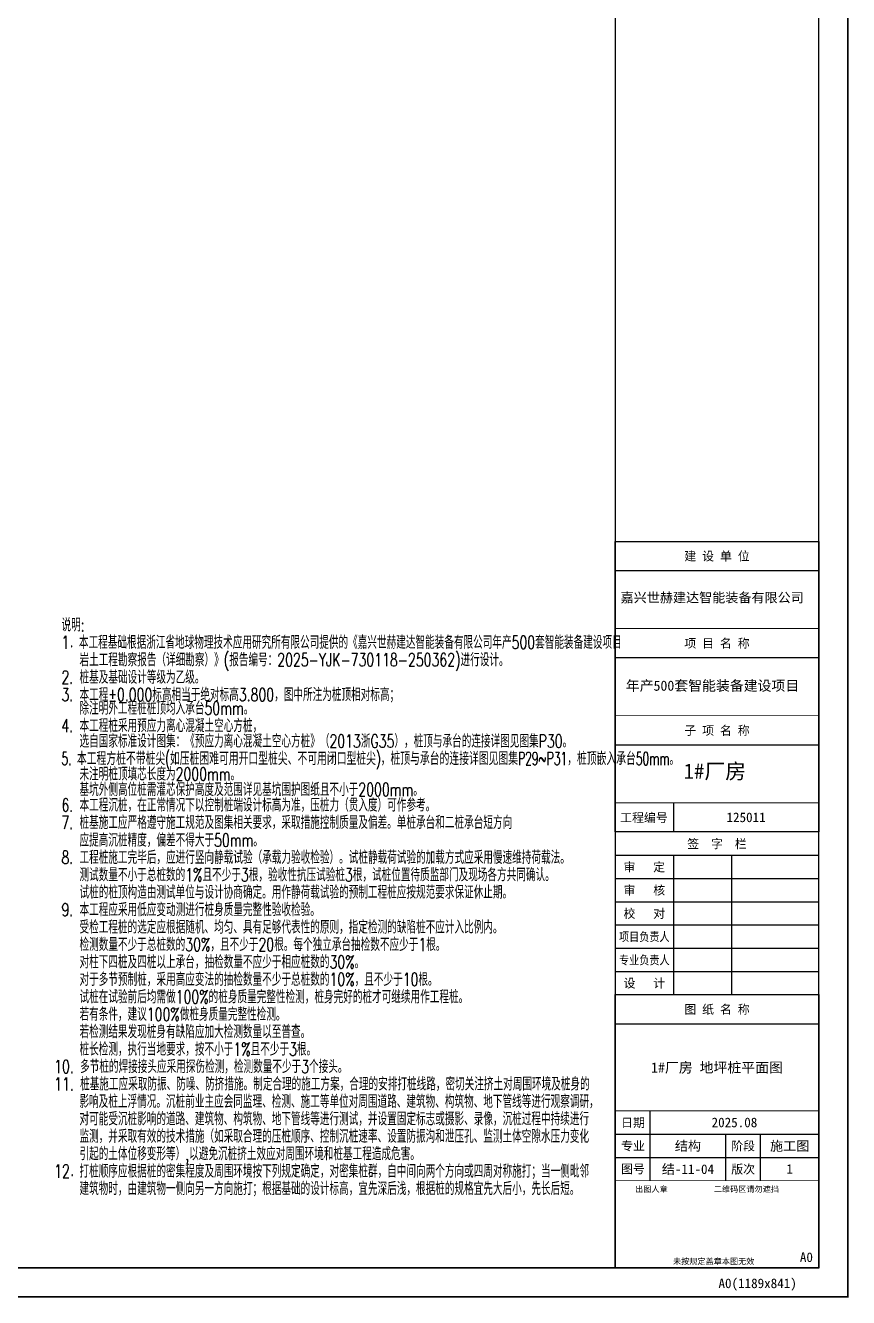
# Model space of a CAD drawing. Extents: x -1201378 to 2367219, y -619313 to 244905.
# Drawn here: x -375251 to -332781, y 118680 to 184352 of the extents above; entities that cross this region are included whole.
import ezdxf
from ezdxf.enums import TextEntityAlignment as Align

# ---------------------------------------------------------------- set-up
doc = ezdxf.new("R2010")
doc.units = 0
doc.header["$LTSCALE"] = 1000
doc.layers.get('0').update_dxf_attribs({"linetype": 'CONTINUOUS'})
doc.layers.get('Defpoints').update_dxf_attribs({"linetype": 'CONTINUOUS'})
for name, color, linetype in [('0-cxFrame', 155, 'CONTINUOUS'), ('S-SS', 111, 'CONTINUOUS'), ('建-文字', 7, 'CONTINUOUS')]:
    doc.layers.add(name, color=color, linetype=linetype)
doc.layers.add('0-cxText', color=131, linetype='CONTINUOUS', lineweight=25)
doc.styles.add('cx_biaoti', font='')
doc.styles.add('cx_tuming', font='simhei.ttf')
doc.styles.add('cx_tuqian1', font='')
doc.styles.add('SS1', font='tj-romans1.shx', dxfattribs={"width": 0.7, "bigfont": 'tj-hztxt1.shx'})
doc.styles.add('黑体', font='simhei.ttf', dxfattribs={"width": 0.8})
doc.styles.get('cx_biaoti').set_extended_font_data('SimSun')
doc.styles.get('cx_tuqian1').set_extended_font_data('SimSun')

# ---------------------------------------------------------------- blocks, each defined once
blk = doc.blocks.new('zjcx_lan_qianzi(Dragon)')
for p, q in [((-7000, 4800), (0, 4800)), ((-5000, 4800), (-5000, 0)), ((-3000, 4800), (-3000, 0)), ((-7000, 4000), (0, 4000)), ((-7000, 3200), (0, 3200)), ((-7000, 2400), (0, 2400)), ((-7000, 1600), (0, 1600)), ((-7000, 800), (0, 800))]:
    blk.add_line(p, q)
at = {"const_width": 30}
blk.add_lwpolyline([(-7000, 5600), (0, 5600)], dxfattribs=at)
blk.add_lwpolyline([(-7000, 5600), (0, 5600), (0, 0), (-7000, 0)], close=True, dxfattribs=at)
at = {"style": 'cx_biaoti'}
for s, p in [('签  字  栏', (-3500, 5200)), ('审   定', (-6000, 4400)), ('审   核', (-6000, 3600)), ('校   对', (-6000, 2800)), ('设   计', (-6000, 400))]:
    blk.add_text(s, height=300, dxfattribs=at).set_placement(p, align=Align.MIDDLE)
at = {"style": 'cx_biaoti', "width": 0.85}
for s, p in [('项目负责人', (-6000, 2000)), ('专业负责人', (-6000, 1200))]:
    blk.add_text(s, height=300, dxfattribs=at).set_placement(p, align=Align.MIDDLE)
blk = doc.blocks.new('T-签字(Dragon)')
at = {"layer": '0-cxFrame'}
blk.add_blockref('zjcx_lan_qianzi(Dragon)', (0, 0), dxfattribs=at)
blk = doc.blocks.new('zjcx_lan_tuming(Dragon)')
for p, q in [((-7000, 8400), (0, 8400)), ((-5800, 3000), (-5800, 5400)), ((-7000, 4600), (0, 4600)), ((-3200, 3000), (-3200, 4600)), ((-2000, 3000), (-2000, 4600)), ((-7000, 3800), (0, 3800))]:
    blk.add_line(p, q)
at = {"const_width": 30}
for points in [[(-7000, 9400), (0, 9400)], [(-7000, 5400), (0, 5400)], [(-7000, 3000), (0, 3000)], [(-7000, 0), (0, 0)]]:
    blk.add_lwpolyline(points, dxfattribs=at)
blk.add_lwpolyline([(-7000, 9400), (0, 9400), (0, 0), (-7000, 0)], close=True)
at = {"style": 'cx_biaoti'}
for s, p in [('图 纸 名 称', (-3500, 8900)), ('日期', (-6388, 5000)), ('专业', (-6388, 4200)), ('阶段', (-2600, 4200)), ('图号', (-6388, 3400)), ('版次', (-2600, 3400))]:
    blk.add_text(s, height=300, dxfattribs=at).set_placement(p, align=Align.MIDDLE)
for s, p in [('出图人章', (-6316, 2607)), ('二维码区请勿遮挡', (-3609, 2607)), ('未按规定盖章本图无效', (-5013, 120))]:
    blk.add_text(s, height=200, dxfattribs=at).set_placement(p)
blk = doc.blocks.new('T-图签(Dragon)')
blk.add_blockref('zjcx_lan_tuming(Dragon)', (0, 0))
at = {"color": 3, "style": 'cx_biaoti'}
for s, p in [('2025.08', (-2900, 5000)), ('施工图', (-1000, 4200))]:
    blk.add_text(s, height=330, dxfattribs=at).set_placement(p, align=Align.MIDDLE)
blk = doc.blocks.new('zjcx_lan_xiangmu(Dragon)')
for p, q in [((-7000, 9000), (0, 9000)), ((-7000, 6000), (0, 6000)), ((-7000, 3000), (0, 3000)), ((-5000, 1000), (-5000, 0))]:
    blk.add_line(p, q)
at = {"const_width": 30}
for points in [[(-7000, 10000), (0, 10000)], [(-7000, 7000), (0, 7000)], [(-7000, 7000), (0, 7000)], [(-7000, 4000), (0, 4000)], [(-7000, 4000), (0, 4000)], [(-7000, 1000), (0, 1000)], [(-7000, 0), (0, 0)]]:
    blk.add_lwpolyline(points, dxfattribs=at)
blk.add_lwpolyline([(-7000, 10000), (0, 10000), (0, 0), (-7000, 0)], close=True)
at = {"style": 'cx_biaoti'}
for s, p in [('建 设 单 位', (-3500, 9500)), ('项 目 名 称', (-3500, 6500)), ('子 项 名 称', (-3500, 3500)), ('工程编号', (-6013, 500))]:
    blk.add_text(s, height=300, dxfattribs=at).set_placement(p, align=Align.MIDDLE)
blk = doc.blocks.new('T-项目(Dragon)')
blk.add_blockref('zjcx_lan_xiangmu(Dragon)', (0, 0))
at = {"color": 3, "style": 'cx_tuming'}
for s, height, p in [('嘉兴世赫建达智能装备有限公司', 330, (-6816, 7901)), ('年产500套智能装备建设项目 ', 350, (-6638, 4859))]:
    blk.add_text(s, height=height, dxfattribs=at).set_placement(p)
blk = doc.blocks.new('zjcx_T0(Dragon)')
at = {"layer": '0-cxFrame', "const_width": 50}
blk.add_lwpolyline([(0, 82100), (-7000, 82100), (-7000, 0), (0, 0)], close=True, dxfattribs=at)
at = {"layer": '0-cxFrame'}
for name, p in [('T-项目(Dragon)', (0, 15000)), ('T-签字(Dragon)', (0, 9400)), ('T-图签(Dragon)', (0, 0))]:
    blk.add_blockref(name, p, dxfattribs=at)
blk = doc.blocks.new('TK22.A0 L(Dragon)')
at = {"layer": '0-cxFrame', "color": 7, "const_width": 0.5}
blk.add_lwpolyline([(0, 0), (-1486, 0), (-1486, 841), (0, 841)], close=True, dxfattribs=at)
at = {"layer": '0-cxFrame', "const_width": 0.5}
for points in [[(-80, 10), (-1466, 10), (-1466, 831), (-80, 831)], [(-10, 10), (-80, 10), (-80, 831), (-10, 831)]]:
    blk.add_lwpolyline(points, close=True, dxfattribs=at)
at = {"layer": '0-cxFrame', "xscale": 0.009999999999999998, "yscale": 0.009999999999999998, "zscale": 0.009999999999999998}
blk.add_blockref('zjcx_T0(Dragon)', (-10, 10), dxfattribs=at)
at = {"style": '黑体', "flags": 4}
blk.add_attdef('图幅', text='', height=3.3, dxfattribs=at).set_placement((-40, 3), align=Align.RIGHT)
at = {"layer": '0-cxFrame', "style": '黑体'}
blk.add_text('(1189x841)', height=3.3, dxfattribs=at).set_placement((-40, 3))
at = {"layer": '0-cxText', "flags": 4}
for tag, height, style, p in [('建设单位', 3.5, 'cx_tuming', (-45, 240)), ('项目名称', 3.5, 'cx_tuming', (-45, 210)), ('子项名称', 3.5, 'cx_tuming', (-45, 180)), ('工程编号', 3.3, 'cx_tuqian1', (-35, 165)), ('图名1', 3.5, 'cx_tuming', (-45, 87)), ('图名2', 3.5, 'cx_tuming', (-45, 79)), ('图名3', 3.5, 'cx_tuming', (-45, 71)), ('出图日期', 3.3, 'cx_tuqian1', (-39, 60)), ('专业', 3.3, 'cx_tuqian1', (-55, 52)), ('图号', 3.3, 'cx_tuqian1', (-55, 44)), ('版次', 3.3, 'cx_tuqian1', (-20, 44))]:
    blk.add_attdef(tag, text='', height=height, dxfattribs=dict(at, style=style)).set_placement(p, align=Align.MIDDLE)
at = {"layer": 'Defpoints', "color": 6, "flags": 4}
for tag, height, style, p in [('tufu', 3.3, '黑体', (-12, 12)), ('dwfname', 4, 'cx_tuqian1', (-80, 3))]:
    blk.add_attdef(tag, text='', height=height, dxfattribs=dict(at, style=style)).set_placement(p, align=Align.RIGHT)

msp = doc.modelspace()

# ---------------------------------------------------------------- block references
at = {"layer": '0-cxFrame'}
ref = msp.add_blockref('TK22.A0 L(Dragon)', (-332818.2, 118717.3), dxfattribs=dict(at, xscale=150, yscale=150, zscale=150))
ref.add_attrib('图名2', '1#厂房 地坪桩平面图', dxfattribs={"layer": '0-cxText', "height": 525, "style": 'cx_tuming'}).set_placement((-339568.2, 130567.3), align=Align.MIDDLE)
ref.add_attrib('工程编号', '125011', dxfattribs={"layer": '0-cxText', "height": 495, "style": 'cx_tuqian1'}).set_placement((-338068.2, 143467.3), align=Align.MIDDLE)
ref.add_attrib('图号', '结-11-04', dxfattribs={"layer": '0-cxText', "height": 495, "style": 'cx_tuqian1'}).set_placement((-341068.2, 125317.3), align=Align.MIDDLE)
ref.add_attrib('版次', '1', dxfattribs={"layer": '0-cxText', "height": 495, "style": 'cx_tuqian1'}).set_placement((-335818.2, 125317.3), align=Align.MIDDLE)
ref.add_attrib('专业', '结构', dxfattribs={"layer": '0-cxText', "height": 495, "style": 'cx_tuqian1'}).set_placement((-341068.2, 126517.3), align=Align.MIDDLE)
ref.add_attrib('图幅', 'A0', dxfattribs={"layer": '0', "height": 495, "style": '黑体'}).set_placement((-338818.2, 119167.3), align=Align.RIGHT)
ref.add_attrib('tufu', 'A0', dxfattribs={"layer": 'Defpoints', "color": 6, "height": 495, "style": '黑体'}).set_placement((-334618.2, 120517.3), align=Align.RIGHT)

# ---------------------------------------------------------------- texts
at = {"layer": 'S-SS', "style": 'SS1'}
for s, width, p in [('说明:', 0.7, (-373393.8, 153066.6)), ('1．本工程基础根据浙江省地球物理技术应用研究所有限公司提供的《嘉兴世赫建达智能装备有限公司年产500套智能装备建设项目', 0.7, (-373393.8, 152166.6)), ('岩土工程勘察报告（详细勘察）》(报告编号：2025-YJK-730118-250362)进行设计。', 0.7, (-372463.8, 151266.6)), ('2. 桩基及基础设计等级为乙级。', 0.7, (-373393.8, 150366.6)), ('3. 本工程%%P0.000标高相当于绝对标高3.800，图中所注为桩顶相对标高；', 0.7, (-373393.8, 149466.6)), ('除注明外工程桩桩顶均入承台50mm。', 0.7, (-372463.8, 148769.2)), ('4. 本工程桩采用预应力离心混凝土空心方桩，', 0.7, (-373393.8, 147866.6)), ('选自国家标准设计图集：《预应力离心混凝土空心方桩》（2013浙G35），桩顶与承台的连接详图见图集P30。', 0.7, (-372463.8, 147069.2)), ('5. 本工程方桩不带桩尖(如压桩困难可用开口型桩尖、不可用闭口型桩尖)，桩顶与承台的连接详图见图集P29~P31，桩顶嵌入承台50mm。', 0.6, (-373393.8, 146166.6)), ('未注明桩顶填芯长度为2000mm。', 0.7, (-372463.8, 145369.2)), ('基坑外侧高位桩需灌芯保护高度及范围详见基坑围护图纸且不小于2000mm。', 0.7, (-372463.8, 144569.2)), ('6. 本工程沉桩，在正常情况下以控制桩端设计标高为准，压桩力（贯入度）可作参考。', 0.7, (-373393.8, 143766.6)), ('7. 桩基施工应严格遵守施工规范及图集相关要求，采取措施控制质量及偏差。单桩承台和二桩承台短方向', 0.7, (-373393.8, 142866.6)), ('应提高沉桩精度，偏差不得大于50mm。', 0.7, (-372463.8, 141957.6)), ('8. 工程桩施工完毕后，应进行竖向静载试验（承载力验收检验）。试桩静载荷试验的加载方式应采用慢速维持荷载法。', 0.7, (-373393.8, 141066.6)), ('测试数量不小于总桩数的1%%%且不少于3根，验收性抗压试验桩3根，试桩位置待质监部门及现场各方共同确认。', 0.7, (-372463.8, 140166.6)), ('试桩的桩顶构造由测试单位与设计协商确定。用作静荷载试验的预制工程桩应按规范要求保证休止期。', 0.7, (-372463.8, 139266.6)), ('9. 本工程应采用低应变动测进行桩身质量完整性验收检验。', 0.7, (-373393.8, 138366.6)), ('受检工程桩的选定应根据随机、均匀、具有足够代表性的原则，指定检测的缺陷桩不应计入比例内。', 0.7, (-372462.2, 137466.6)), ('检测数量不少于总桩数的30%%%，且不少于20根。每个独立承台抽检数不应少于1根。', 0.7, (-372462.2, 136566.6)), ('对柱下四桩及四桩以上承台，抽检数量不应少于相应桩数的30%%%。', 0.7, (-372462.2, 135666.6)), ('对于多节预制桩，采用高应变法的抽检数量不少于总桩数的10%%%，且不少于10根。', 0.7, (-372462.2, 134766.6)), ('试桩在试验前后均需做100%%%的桩身质量完整性检测，桩身完好的桩才可继续用作工程桩。', 0.7, (-372462.2, 133866.6)), ('若有条件，建议100%%%做桩身质量完整性检测。', 0.7, (-372462.2, 132966.6)), ('若检测结果发现桩身有缺陷应加大检测数量以至普查。', 0.7, (-372462.2, 132066.6)), ('桩长检测，执行当地要求，按不小于1%%%且不少于3根。', 0.7, (-372462.2, 131166.6)), ('10. 多节桩的焊接接头应采用探伤检测，检测数量不少于3个接头。', 0.7, (-373768.8, 130266.6)), ('11. 桩基施工应采取防振、防噪、防挤措施。制定合理的施工方案，合理的安排打桩线路，密切关注挤土对周围环境及桩身的', 0.7, (-373768.8, 129366.6)), ('影响及桩上浮情况。沉桩前业主应会同监理、检测、施工等单位对周围道路、建筑物、构筑物、地下管线等进行观察调研，', 0.7, (-372463.8, 128466.6)), ('对可能受沉桩影响的道路、建筑物、构筑物、地下管线等进行测试，并设置固定标志或摄影、录像，沉桩过程中持续进行', 0.7, (-372463.8, 127566.6)), ('监测，并采取有效的技术措施（如采取合理的压桩顺序、控制沉桩速率、设置防振沟和泄压孔、监测土体空隙水压力变化', 0.7, (-372463.8, 126666.6)), ('引起的土体位移变形等）,以避免沉桩挤土效应对周围环境和桩基工程造成危害。', 0.7, (-372463.8, 125766.6)), ('12．打桩顺序应根据桩的密集程度及周围环境按下列规定确定，对密集桩群，自中间向两个方向或四周对称施打；当一侧毗邻', 0.7, (-373768.8, 124866.6)), ('建筑物时，由建筑物一侧向另一方向施打；根据基础的设计标高，宜先深后浅，根据桩的规格宜先大后小，先长后短。', 0.7, (-372463.8, 123966.6))]:
    msp.add_text(s, height=675, dxfattribs=dict(at, width=width)).set_placement(p)
at = {"layer": '建-文字', "style": '黑体'}
msp.add_text('1#厂房', height=788.61, dxfattribs=at).set_placement((-341289.9, 145460.4))

doc.saveas('drawing.dxf')
